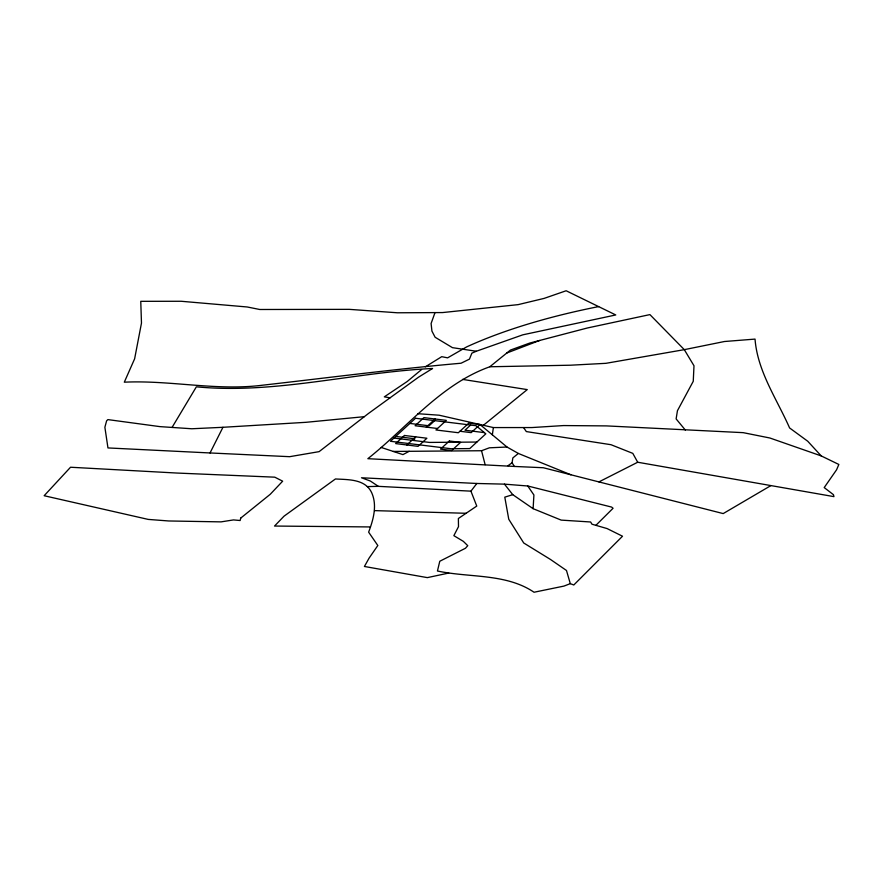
<?xml version="1.0" encoding="UTF-8"?>
<svg xmlns="http://www.w3.org/2000/svg" width="883" height="883" viewBox="0 0 883 883"><rect width="100%" height="100%" fill="white"/><g stroke="black" fill="none" stroke-linecap="round" stroke-linejoin="round"><path stroke-width="1.32" d="M470.937 491.158L476.754 506.069L458.376 518.498L458.498 526.643L453.862 535.661L463.365 541.367L467.758 545.683L465.462 548.255L439.778 561.257L437.449 571.003C469.469 577.89 505.882 573.199 534.038 592.239L563.961 586.091L570.297 583.652L573.795 584.987L622.515 536.224L607.062 528.564L591.963 524.204L590.639 521.985L561.18 520.109L533.111 508.674L533.906 494.988L527.769 485.992L504.469 484.138L476.82 483.476L361.5 477.769L370.341 481.025L378.354 486.345L470.937 491.158L476.82 483.476M492.35 434.822L493.376 427.571L531.886 427.56L563.553 425.562L606.466 425.904L743.221 432.659L769.921 438.012L821.201 455.904L838.85 464.469L836.576 469.789L824.203 487.582L833.453 494.69L833.96 496.632L637.703 462.239L598.906 481.908M770.903 485.584L723.199 513.586L543.299 467.736L514.414 466.445L512.074 462.769L512.857 457.913L518.354 453.454L570.915 474.778M370.275 526.941L274.536 526.047L284.017 516.191L335.452 478.961C348.321 479.745 365.297 478.884 371.699 492.747C377.427 505.54 373.299 519.756 368.63 532.162L377.825 545.506L369.094 558.122L364.414 566.478L427.35 577.625L448.741 573.056M434.999 312.604L431.103 323.498L431.93 331.114L435.12 337.251L452.46 347.659L476.334 351.246L522.824 334.823L615.749 314.955L566.146 290.761L544.105 298.399L518.122 304.635L442.549 312.571L397.405 312.781L349.359 309.359L259.768 309.491L247.273 306.986L181.203 301.269L140.761 301.324L141.479 323.079L134.624 358.818L124.304 382.184C170.364 380.032 216.269 391.037 262.196 385.242C328.476 377.736 394.613 369.083 461.069 363.222L469.458 359.116L471.886 353.145L476.334 351.246M222.946 427.295L191.821 428.763L159.9 426.621L107.869 419.602L106.611 420.838L104.878 427.262L107.958 447.935L210.033 452.957L222.946 427.295L306.048 422.306L364.326 416.677M172.053 427.438L196.368 386.82C275.551 394.425 353.741 372.24 432.582 368.476L418.465 377.229L368.432 413.498L319.105 451.643L289.635 456.688L210.033 452.957M595.882 525.341L613.067 508.266L611.643 507.085L527.769 485.992M514.414 466.445L367.858 458.685C407.482 427.184 440.915 384.182 489.811 366.765L570.451 365.209L605.937 363.321L684.303 349.657L724.468 341.511L755.031 339.094C757.493 371.368 776.819 398.973 789.601 427.957L807.724 441.224L821.201 455.904M406.853 444.977L415.694 436.853M426.301 427.118L435.142 418.995M413.167 440.418L414.944 438.785L395.716 436.423M434.723 420.617L429.083 425.805L409.855 423.432M470.617 425.043L464.977 430.22L484.37 432.615M518.354 453.454L506.985 447.019L479.999 424.524L471.169 432.637L459.955 431.257M421.577 369.547L407.24 381.478L384.326 396.853L390.076 397.814M483.387 425.297L527.25 389.602L462.582 379.392M489.811 366.765L510.44 350.065L529.756 343.057L587.46 327.968L649.91 314.602L684.303 349.657L693.994 365.772L693.254 381.29L677.438 410.716L676.124 418.917L685.34 430.054M507.968 465.738L512.074 462.769M425.286 366.853L441.732 356.677L447.626 357.847L466.666 346.898A408.476 145.055 -1.1 0 1 516.809 327.582A407.703 144.779 -1.1 0 1 596.433 307.041L598.663 306.622M409.16 451.312L402.935 454.613L381.169 447.438M506.765 353.034L539.656 340.463M393.31 451.434L481.544 450.738L489.359 447.813L506.985 447.019M533.111 508.674L512.769 494.668L504.789 497.151L508.763 519.259L523.729 542.99L550.462 559.447L566.489 570.484L570.297 583.652M367.328 486.599L378.354 486.345M476.875 442.052L429.436 442.427L393.939 438.056M374.524 510.617L466.081 513.288M417.913 413.708L439.16 415.209L493.376 427.571M480.01 424.524L468.785 423.145L458.343 432.736L435.915 429.966L446.356 420.374L423.917 417.615L415.087 425.738L437.515 428.498M504.469 484.138L512.769 494.668M523.619 427.637L526.334 431.577L611.003 444.712L632.802 453.376L637.703 462.239M481.544 450.738L485.131 464.679M240.728 518.1L240.132 520.517L233.509 519.921L221.048 521.875L168.697 520.97L148.212 519.403L44.15 495.727L70.53 467.239L176.898 473.045L274.779 477.173L282.659 481.18L270.231 494.303L240.728 518.1M415.507 418.255L390.429 441.279L451.025 448.741L469.756 448.586L485.827 433.829L476.092 425.716L415.507 418.255M404.48 435.474L395.639 443.586L418.067 446.356L426.908 438.233L404.48 435.474M449.348 441.003L440.507 449.116L451.721 450.496L460.562 442.383L449.348 441.003"/></g></svg>
